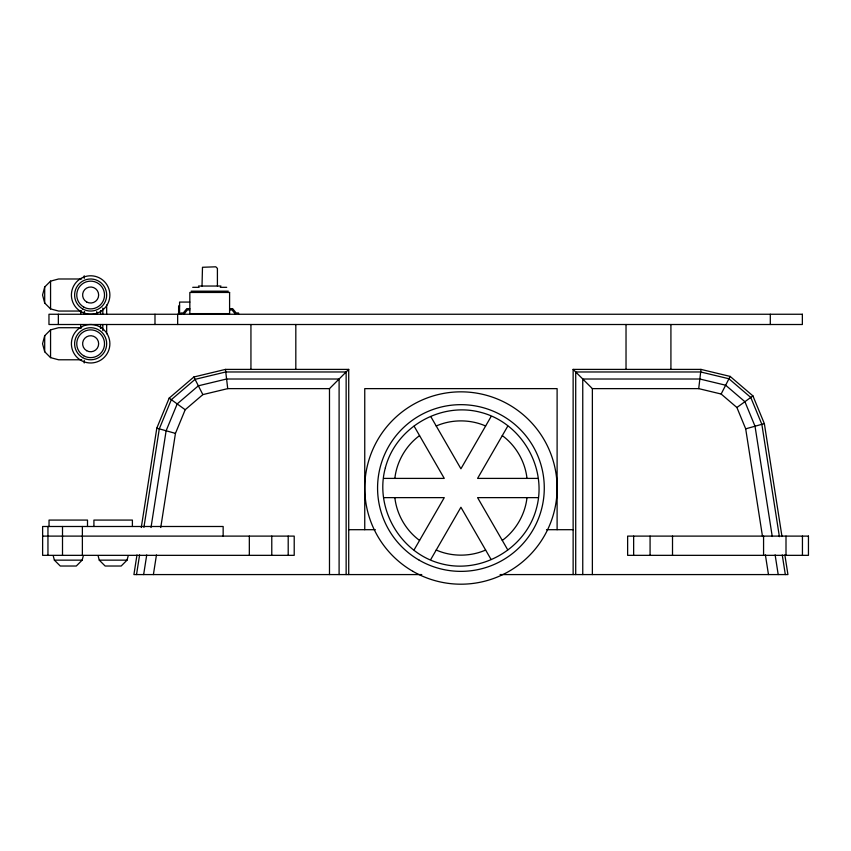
<?xml version="1.0" encoding="UTF-8"?>
<svg xmlns="http://www.w3.org/2000/svg" width="851" height="851" viewBox="0 0 851 851"><rect width="100%" height="100%" fill="white"/><g stroke="black" fill="none" stroke-linecap="round" stroke-linejoin="round"><path stroke-width="1.28" d="M700.99 369.398L573.138 369.398L592.37 388.63L698.714 388.63L700.99 369.398L730.147 376.408L752.922 395.896L764.347 423.617L781.984 536.513M394.864 478.4C396.651 461.689 405.991 445.52 419.564 435.616M526.982 497.633C525.195 514.344 515.855 530.513 502.281 540.417M136.979 554.969L133.915 574.574L421.756 574.574M141.277 527.514L156.797 428.159L169.179 398.119L193.858 376.993L225.451 369.398L348.719 369.398L348.719 574.574M136.532 574.574L139.607 554.884M143.915 527.312L159.297 428.851L171.328 399.672L195.07 379.355L225.76 371.972L346.144 371.972L346.144 574.574M143.649 574.574L146.723 554.969M151.01 527.514L166.126 430.766L177.189 403.917L198.357 385.801L226.589 379.014L339.102 379.014L339.102 574.574M153.393 574.574L156.456 554.969M160.743 527.514L175.455 433.382L185.199 409.725L202.857 394.609L227.728 388.63L329.486 388.63L348.719 369.398M81.664 278.99L58.581 278.99L50.56 281.138L44.699 287L42.55 295.02L44.699 303.03L50.56 308.902L58.581 311.051L81.664 311.051M81.664 327.72L58.581 327.72L50.56 329.869L44.699 335.73L42.55 343.751L44.699 351.761L50.56 357.633L58.581 359.782L81.664 359.782M53.166 555.565L54.39 560.149L60.261 566.021L76.292 566.021L82.153 560.149L83.387 555.565M98.046 555.565L99.269 560.149L105.141 566.021L121.172 566.021L127.044 560.149L128.267 555.565M698.714 388.63L721.148 394.024L730.147 376.408M414.118 549.852L444.265 497.633L383.971 497.633M491.08 416.554L460.923 468.784L430.776 416.554M430.776 559.469L460.923 507.249L491.08 559.469M507.739 426.181L477.581 478.4L537.885 478.4M183.901 314.253L187.411 309.924L189.837 309.924M762.517 536.502L745.689 428.84L736.902 407.501L752.922 395.896M436.223 426C451.583 419.192 470.263 419.192 485.623 426M485.623 550.033C470.263 556.841 451.583 556.841 436.223 550.033M745.689 428.84L764.347 423.617M198.496 286.042L220.941 286.042M192.72 287.319L199.134 287.319M220.292 287.319L226.706 287.319M191.124 291.17L228.313 291.17M189.837 302.073L179.582 302.073L179.582 314.253M179.582 305.913L178.614 305.913L178.614 314.253M189.837 308.636L186.794 308.636L183.295 312.977L180.859 312.977L180.859 314.253M229.589 308.636L232.631 308.636L236.142 312.977L238.567 312.977L238.567 314.253M229.589 309.924L232.025 309.924L235.525 314.253M383.971 478.4L444.265 478.4L414.118 426.181M537.885 497.633L477.581 497.633L507.739 549.852M348.719 529.694L375.355 529.694M546.491 529.694L573.138 529.694M42.624 536.109L294.212 536.109L294.212 555.341L42.624 555.341L42.624 526.492L223.153 526.492L223.153 536.109M54.39 560.149L82.153 560.149M99.269 560.149L127.044 560.149M500.101 574.574L787.93 574.574L784.856 554.884M156.797 428.159L175.455 433.382M169.179 398.119L185.199 409.725M502.281 435.616C515.855 445.52 525.195 461.689 526.982 478.4M419.564 540.417C405.991 530.513 396.651 514.344 394.864 497.633M721.148 394.024L736.902 407.501M193.858 376.993L202.857 394.609M779.399 536.683L761.847 424.319L750.773 397.449L728.935 378.769L700.692 371.972L575.712 371.972L575.712 574.574M782.26 554.98L785.324 574.574M772.251 536.502L755.018 426.223L744.912 401.704L725.648 385.216L699.852 379.014L582.754 379.014L582.754 574.574M775.123 554.884L778.197 574.574M765.389 554.884L768.464 574.574M225.451 369.398L227.728 388.63M802.44 536.109L802.44 555.341M786.005 536.109L786.005 555.341M770.304 314.253L770.304 324.508M763.57 536.109L763.57 555.341M672.513 536.109L672.513 555.341M670.918 324.508L670.918 369.398M650.079 536.109L650.079 555.341M633.644 536.109L633.644 555.341M626.028 324.508L626.028 369.398M592.37 388.63L592.37 574.574M573.138 369.398L573.138 574.574M557.107 529.694L557.107 388.63L364.749 388.63L364.749 529.694M329.486 388.63L329.486 574.574M295.818 324.508L295.818 369.398M288.202 536.109L288.202 555.341M271.777 536.109L271.777 555.341M250.939 324.508L250.939 369.398M249.332 536.109L249.332 555.341M217.409 286.042L217.409 268.405L215.803 266.81L202.485 267.278L202.017 286.042M177.657 314.253L177.657 324.508M154.988 314.253L154.988 324.508M132.394 526.492L132.394 520.078L93.918 520.078L93.918 526.492M106.673 304.998L106.673 314.253M106.673 324.508L106.673 333.773M102.822 308.073L102.822 314.253M102.822 324.508L102.822 330.699M100.578 310.541L100.578 314.253M100.578 324.508L100.578 328.475M96.727 311.604L96.727 314.253M87.504 526.492L87.504 520.078L49.039 520.078L49.039 526.492M84.547 311.604L84.547 314.253M84.228 275.777L84.228 278.362M84.228 311.679L84.228 314.253M84.228 360.409L84.228 362.983M82.377 526.492L82.377 555.341M80.696 310.541L80.696 314.253M80.696 324.508L80.696 328.475M62.506 526.492L62.506 555.341M58.347 314.253L58.347 324.508M50.56 281.138L50.56 308.902M50.56 329.869L50.56 357.633M47.954 526.492L47.954 555.341M44.699 287L44.699 303.03M44.699 335.73L44.699 351.761M385.365 467.773C374.28 508.143 400.172 552.99 440.68 563.575C481.049 574.67 525.907 548.767 536.481 508.26C547.576 467.89 521.684 423.043 481.177 412.458C440.797 401.364 395.949 427.266 385.365 467.773M229.589 292.457L189.837 292.457L189.837 313.615L229.589 313.615L229.589 292.457M802.355 314.253L48.964 314.253L48.964 324.508L802.355 324.508L802.355 314.253M808.45 536.109L627.634 536.109L627.634 555.341L808.45 555.341L808.45 536.109M81.026 360.409A19.233 19.233 0 0 0 109.875 343.751A19.233 19.233 0 0 0 81.026 327.092A19.233 19.233 0 0 0 81.026 360.409M86.632 350.686A8.01 8.01 0 0 0 98.652 343.751A8.01 8.01 0 0 0 86.632 336.805A8.01 8.01 0 0 0 86.632 350.686M83.696 355.771A13.882 13.882 0 0 0 104.524 343.751A13.882 13.882 0 0 0 83.696 331.73A13.882 13.882 0 0 0 83.696 355.771M82.621 357.633A16.031 16.031 0 0 0 106.673 343.751A16.031 16.031 0 0 0 82.621 329.869A16.031 16.031 0 0 0 82.621 357.633M81.026 311.679A19.233 19.233 0 0 0 109.875 295.02A19.233 19.233 0 0 0 81.026 278.362A19.233 19.233 0 0 0 81.026 311.679M86.632 301.956A8.01 8.01 0 0 0 98.652 295.02A8.01 8.01 0 0 0 86.632 288.074A8.01 8.01 0 0 0 86.632 301.956M83.696 307.041A13.882 13.882 0 0 0 104.524 295.02A13.882 13.882 0 0 0 83.696 283A13.882 13.882 0 0 0 83.696 307.041M82.621 308.902A16.031 16.031 0 0 0 106.673 295.02A16.031 16.031 0 0 0 82.621 281.138A16.031 16.031 0 0 0 82.621 308.902M412.841 571.308A96.174 96.174 0 0 0 557.107 488.017A96.174 96.174 0 0 0 412.841 404.725A96.174 96.174 0 0 0 412.841 571.308M419.245 560.203A83.355 83.355 0 0 0 544.278 488.017A83.355 83.355 0 0 0 419.245 415.831A83.355 83.355 0 0 0 419.245 560.203"/></g></svg>
